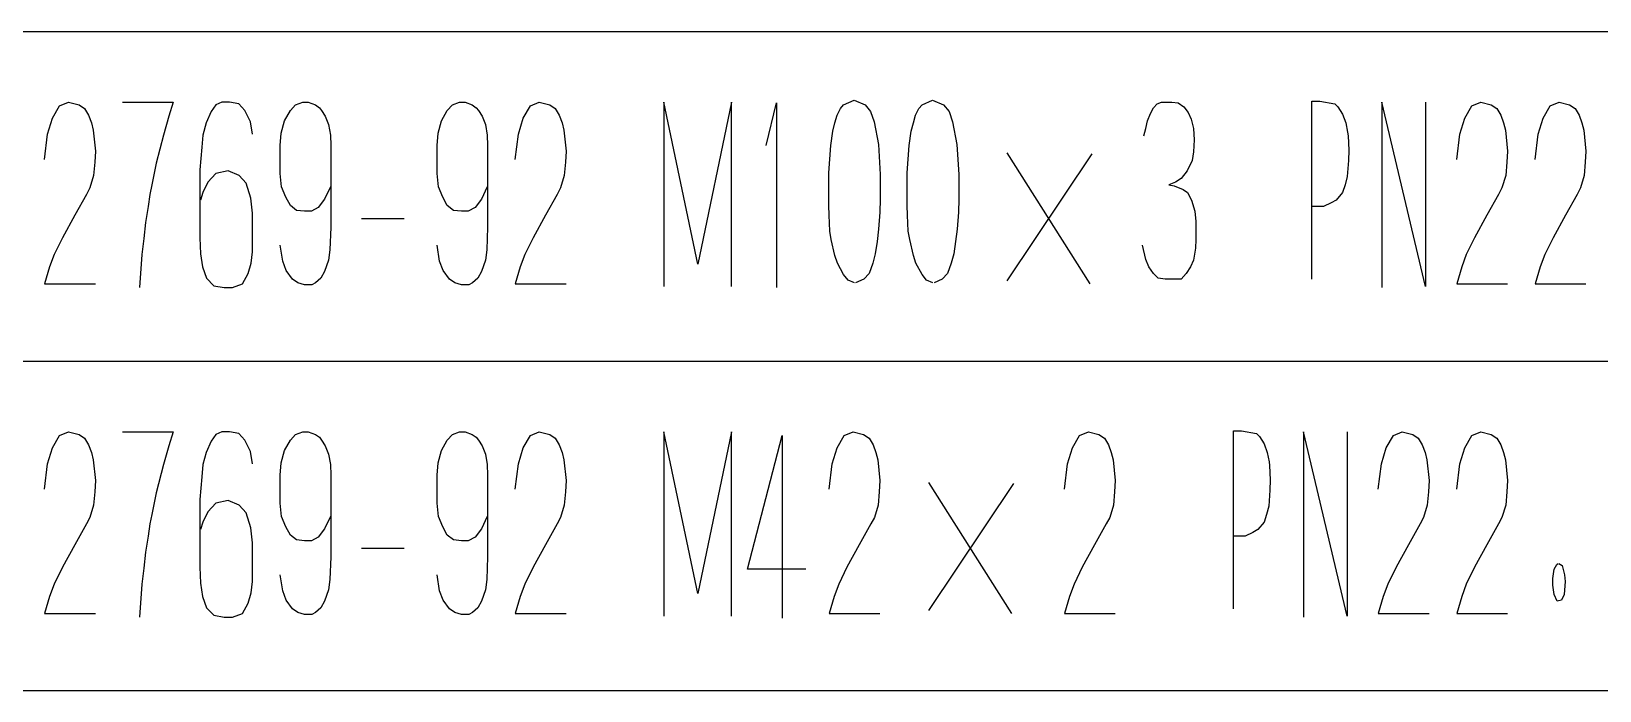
# Model space of a CAD drawing. Extents: x 0 to 8410, y 0 to 11890.
# Drawn here: x 7123.3 to 7456.5, y 7338.1 to 7478.1 of the extents above; entities that cross this region are included whole.
import ezdxf

# ---------------------------------------------------------------- set-up
doc = ezdxf.new("R2010")
doc.units = 0
doc.header["$MEASUREMENT"] = 0
doc.layers.add('6', color=7, linetype='Continuous')

msp = doc.modelspace()

# ---------------------------------------------------------------- linework, layer by layer
at = {"layer": '6'}
for p, q in [((6510, 7478.11), (8310, 7478.11)), ((7129.35, 7462.3), (7131.25, 7463.1)), ((7131.25, 7463.1), (7133.47, 7462.5)), ((7142.69, 7463.1), (7153.47, 7463.1)), ((7153.47, 7463.1), (7152.56, 7460.1)), ((7163.8, 7463.1), (7162.56, 7462.5)), ((7165.43, 7463.1), (7163.8, 7463.1)), ((7167.39, 7462.7), (7165.43, 7463.1)), ((7179.48, 7462.5), (7180.99, 7463.1)), ((7180.99, 7463.1), (7182.16, 7463.1)), ((7182.16, 7463.1), (7183.67, 7462.5)), ((7212.82, 7462.5), (7214.32, 7463.1)), ((7214.32, 7463.1), (7215.5, 7463.1)), ((7215.5, 7463.1), (7217, 7462.5)), ((7229.35, 7462.3), (7231.25, 7463.1)), ((7231.25, 7463.1), (7233.47, 7462.5)), ((7264.91, 7428.7), (7257.72, 7463.1)), ((7257.72, 7463.1), (7257.72, 7423.9)), ((7272.1, 7463.1), (7264.91, 7428.7)), ((7272.1, 7423.9), (7272.1, 7463.1)), ((7295.89, 7462.5), (7298.11, 7463.5)), ((7298.11, 7463.5), (7300.47, 7462.5)), ((7312.56, 7462.5), (7314.78, 7463.5)), ((7314.78, 7463.5), (7317.13, 7462.5)), ((7362.49, 7462.7), (7363.41, 7463.1)), ((7363.41, 7463.1), (7365.63, 7463.1)), ((7365.63, 7463.1), (7367, 7462.9)), ((7395.37, 7425.5), (7395.37, 7463.3)), ((7395.37, 7463.3), (7397.07, 7463.3)), ((7397.07, 7463.3), (7400.27, 7462.7)), ((7419.55, 7423.9), (7410.27, 7463.1)), ((7410.27, 7463.1), (7410.27, 7423.7)), ((7419.55, 7463.1), (7419.55, 7423.9)), ((7429.36, 7462.3), (7431.25, 7463.1)), ((7431.25, 7463.1), (7433.47, 7462.5)), ((7446.02, 7462.3), (7447.92, 7463.1)), ((7447.92, 7463.1), (7450.14, 7462.5)), ((7126.8, 7456.3), (7127.85, 7459.7)), ((7127.85, 7459.7), (7129.35, 7462.3)), ((7133.47, 7462.5), (7134.65, 7461.7)), ((7134.65, 7461.7), (7135.5, 7460.3)), ((7135.5, 7460.3), (7136.09, 7458.7)), ((7152.56, 7460.1), (7151.44, 7456.1)), ((7161.51, 7461.1), (7160.46, 7458.7)), ((7162.56, 7462.5), (7161.51, 7461.1)), ((7168.7, 7461.3), (7167.39, 7462.7)), ((7169.88, 7458.9), (7168.7, 7461.3)), ((7177.13, 7459.1), (7178.37, 7461.3)), ((7178.37, 7461.3), (7179.48, 7462.5)), ((7183.67, 7462.5), (7184.52, 7461.9)), ((7184.52, 7461.9), (7184.97, 7461.3)), ((7184.97, 7461.3), (7185.76, 7460.1)), ((7185.76, 7460.1), (7186.48, 7458.3)), ((7210.47, 7459.1), (7211.71, 7461.3)), ((7211.71, 7461.3), (7212.82, 7462.5)), ((7217, 7462.5), (7217.85, 7461.9)), ((7217.85, 7461.9), (7218.31, 7461.3)), ((7218.31, 7461.3), (7219.09, 7460.1)), ((7219.09, 7460.1), (7219.81, 7458.3)), ((7226.81, 7456.3), (7227.85, 7459.7)), ((7227.85, 7459.7), (7229.35, 7462.3)), ((7233.47, 7462.5), (7234.65, 7461.7)), ((7234.65, 7461.7), (7235.5, 7460.3)), ((7235.5, 7460.3), (7236.09, 7458.7)), ((7279.42, 7453.9), (7281.64, 7462.9)), ((7281.64, 7462.9), (7281.64, 7423.7)), ((7294.06, 7458.7), (7294.52, 7460.3)), ((7294.52, 7460.3), (7295.24, 7461.7)), ((7295.24, 7461.7), (7295.89, 7462.5)), ((7300.47, 7462.5), (7301.64, 7461.1)), ((7301.64, 7461.1), (7302.36, 7458.9)), ((7310.73, 7458.7), (7311.19, 7460.3)), ((7311.19, 7460.3), (7311.9, 7461.7)), ((7311.9, 7461.7), (7312.56, 7462.5)), ((7317.13, 7462.5), (7318.31, 7461.1)), ((7318.31, 7461.1), (7319.03, 7458.9)), ((7360.47, 7459.1), (7361.12, 7460.7)), ((7361.12, 7460.7), (7361.71, 7461.9)), ((7361.71, 7461.9), (7362.49, 7462.7)), ((7367, 7462.9), (7368.18, 7462.1)), ((7368.18, 7462.1), (7369.09, 7460.9)), ((7369.09, 7460.9), (7369.75, 7459.5)), ((7400.27, 7462.7), (7400.92, 7462.1)), ((7400.92, 7462.1), (7401.9, 7460.5)), ((7401.9, 7460.5), (7402.56, 7458.7)), ((7426.81, 7456.3), (7427.85, 7459.7)), ((7427.85, 7459.7), (7429.36, 7462.3)), ((7433.47, 7462.5), (7434.65, 7461.7)), ((7434.65, 7461.7), (7435.5, 7460.3)), ((7435.5, 7460.3), (7436.09, 7458.7)), ((7443.47, 7456.3), (7444.52, 7459.7)), ((7444.52, 7459.7), (7446.02, 7462.3)), ((7450.14, 7462.5), (7451.32, 7461.7)), ((7451.32, 7461.7), (7452.17, 7460.3)), ((7452.17, 7460.3), (7452.76, 7458.7)), ((7136.09, 7458.7), (7136.48, 7457.1)), ((7136.48, 7457.1), (7136.93, 7452.7)), ((7160.46, 7458.7), (7159.75, 7456.1)), ((7170.33, 7456.3), (7169.88, 7458.9)), ((7176.22, 7453.9), (7176.41, 7456.5)), ((7176.41, 7456.5), (7177.13, 7459.1)), ((7186.48, 7458.3), (7186.87, 7456.1)), ((7209.55, 7453.9), (7209.75, 7456.5)), ((7209.75, 7456.5), (7210.47, 7459.1)), ((7219.81, 7458.3), (7220.2, 7456.1)), ((7236.09, 7458.7), (7236.48, 7457.1)), ((7236.48, 7457.1), (7236.94, 7452.7)), ((7293.15, 7453.9), (7293.6, 7456.9)), ((7293.6, 7456.9), (7294.06, 7458.7)), ((7302.36, 7458.9), (7303.28, 7454.1)), ((7309.81, 7453.9), (7310.27, 7456.9)), ((7310.27, 7456.9), (7310.73, 7458.7)), ((7319.03, 7458.9), (7319.94, 7454.1)), ((7359.68, 7455.9), (7360.07, 7457.5)), ((7360.07, 7457.5), (7360.47, 7459.1)), ((7369.75, 7459.5), (7370.21, 7457.5)), ((7370.21, 7457.5), (7370.4, 7455.1)), ((7402.56, 7458.7), (7402.95, 7456.7)), ((7402.95, 7456.7), (7403.08, 7455.9)), ((7436.09, 7458.7), (7436.48, 7457.1)), ((7436.48, 7457.1), (7436.94, 7452.7)), ((7452.76, 7458.7), (7453.15, 7457.1)), ((7453.15, 7457.1), (7453.6, 7452.7)), ((7126.15, 7450.9), (7126.8, 7456.3)), ((7151.44, 7456.1), (7149.88, 7450.1)), ((7159.55, 7453.5), (7159.16, 7448.7)), ((7159.75, 7456.1), (7159.55, 7453.5)), ((7176.22, 7451.1), (7176.22, 7453.9)), ((7186.87, 7456.1), (7186.94, 7453.9)), ((7186.94, 7453.9), (7186.94, 7444.7)), ((7209.55, 7451.1), (7209.55, 7453.9)), ((7220.2, 7456.1), (7220.27, 7453.9)), ((7220.27, 7453.9), (7220.27, 7444.7)), ((7226.15, 7450.9), (7226.81, 7456.3)), ((7292.75, 7448.1), (7293.15, 7453.9)), ((7303.28, 7454.1), (7303.67, 7447.7)), ((7309.42, 7448.1), (7309.81, 7453.9)), ((7319.94, 7454.1), (7320.34, 7447.7)), ((7370.4, 7455.1), (7370.21, 7452.5)), ((7403.08, 7455.9), (7403.21, 7452.9)), ((7426.15, 7450.9), (7426.81, 7456.3)), ((7442.82, 7450.9), (7443.47, 7456.3)), ((7136.8, 7450.3), (7136.54, 7447.5)), ((7136.93, 7452.7), (7136.8, 7450.3)), ((7149.88, 7450.1), (7148.9, 7445.5)), ((7176.22, 7447.9), (7176.22, 7451.1)), ((7209.55, 7447.9), (7209.55, 7451.1)), ((7236.81, 7450.3), (7236.54, 7447.5)), ((7236.94, 7452.7), (7236.81, 7450.3)), ((7348.31, 7424.5), (7330.66, 7452.3)), ((7330.66, 7425.1), (7348.7, 7452.1)), ((7369.94, 7450.7), (7368.9, 7448.5)), ((7370.21, 7452.5), (7369.94, 7450.7)), ((7403.15, 7450.7), (7402.89, 7447.3)), ((7403.21, 7452.9), (7403.15, 7450.7)), ((7436.81, 7450.3), (7436.55, 7447.5)), ((7436.94, 7452.7), (7436.81, 7450.3)), ((7453.47, 7450.3), (7453.21, 7447.5)), ((7453.6, 7452.7), (7453.47, 7450.3)), ((7136.54, 7447.5), (7135.76, 7444.9)), ((7159.16, 7448.7), (7159.16, 7434.3)), ((7162.56, 7447.9), (7160.86, 7446.1)), ((7165.17, 7448.5), (7162.56, 7447.9)), ((7167.52, 7447.5), (7165.17, 7448.5)), ((7168.96, 7445.9), (7167.52, 7447.5)), ((7176.48, 7445.1), (7176.22, 7447.9)), ((7209.81, 7445.1), (7209.55, 7447.9)), ((7236.54, 7447.5), (7235.76, 7444.9)), ((7292.75, 7441.1), (7292.75, 7448.1)), ((7303.67, 7447.7), (7303.67, 7442.5)), ((7309.42, 7441.1), (7309.42, 7448.1)), ((7320.34, 7447.7), (7320.34, 7442.5)), ((7367.59, 7446.9), (7366.41, 7446.1)), ((7368.9, 7448.5), (7367.59, 7446.9)), ((7402.89, 7447.3), (7402.43, 7445.5)), ((7436.55, 7447.5), (7435.76, 7444.9)), ((7453.21, 7447.5), (7452.43, 7444.9)), ((7135.04, 7443.5), (7132.56, 7439.1)), ((7135.76, 7444.9), (7135.04, 7443.5)), ((7148.5, 7443.5), (7148.18, 7440.9)), ((7148.9, 7445.5), (7148.5, 7443.5)), ((7159.75, 7443.9), (7159.29, 7442.3)), ((7160.86, 7446.1), (7159.75, 7443.9)), ((7169.94, 7442.7), (7168.96, 7445.9)), ((7177.39, 7442.9), (7176.48, 7445.1)), ((7186.87, 7445.1), (7185.63, 7442.5)), ((7186.94, 7444.7), (7186.94, 7436.5)), ((7210.73, 7442.9), (7209.81, 7445.1)), ((7220.2, 7445.1), (7218.96, 7442.5)), ((7220.27, 7444.7), (7220.27, 7436.5)), ((7235.04, 7443.5), (7232.56, 7439.1)), ((7235.76, 7444.9), (7235.04, 7443.5)), ((7366.41, 7446.1), (7364.98, 7445.5)), ((7364.98, 7445.5), (7366.15, 7445.3)), ((7366.15, 7445.3), (7368.05, 7444.5)), ((7368.05, 7444.5), (7368.96, 7443.9)), ((7368.96, 7443.9), (7369.81, 7442.3)), ((7401.9, 7443.9), (7400.53, 7442.3)), ((7402.43, 7445.5), (7401.9, 7443.9)), ((7435.04, 7443.5), (7432.56, 7439.1)), ((7435.76, 7444.9), (7435.04, 7443.5)), ((7451.71, 7443.5), (7449.23, 7439.1)), ((7452.43, 7444.9), (7451.71, 7443.5)), ((7148.18, 7440.9), (7147.59, 7437.5)), ((7170.33, 7439.5), (7169.94, 7442.7)), ((7178.37, 7441.1), (7177.39, 7442.9)), ((7179.68, 7440.1), (7178.37, 7441.1)), ((7181.38, 7439.9), (7179.68, 7440.1)), ((7182.82, 7439.9), (7181.38, 7439.9)), ((7184.26, 7440.7), (7182.82, 7439.9)), ((7185.63, 7442.5), (7184.26, 7440.7)), ((7211.71, 7441.1), (7210.73, 7442.9)), ((7213.01, 7440.1), (7211.71, 7441.1)), ((7214.71, 7439.9), (7213.01, 7440.1)), ((7216.15, 7439.9), (7214.71, 7439.9)), ((7217.59, 7440.7), (7216.15, 7439.9)), ((7218.96, 7442.5), (7217.59, 7440.7)), ((7292.82, 7439.1), (7292.75, 7441.1)), ((7303.6, 7439.7), (7303.34, 7436.1)), ((7303.67, 7442.5), (7303.6, 7439.7)), ((7309.49, 7439.1), (7309.42, 7441.1)), ((7320.27, 7439.7), (7320.01, 7436.1)), ((7320.34, 7442.5), (7320.27, 7439.7)), ((7369.81, 7442.3), (7370.53, 7439.9)), ((7370.53, 7439.9), (7370.73, 7437.7)), ((7397.85, 7440.9), (7395.37, 7440.9)), ((7399.49, 7441.7), (7397.85, 7440.9)), ((7400.53, 7442.3), (7399.49, 7441.7)), ((7132.56, 7439.1), (7129.94, 7434.3)), ((7147.59, 7437.5), (7147.2, 7434.1)), ((7170.33, 7434.1), (7170.33, 7439.5)), ((7186.94, 7436.5), (7186.74, 7431.7)), ((7202.56, 7438.3), (7193.47, 7438.3)), ((7220.27, 7436.5), (7220.07, 7431.7)), ((7232.56, 7439.1), (7229.94, 7434.3)), ((7292.95, 7435.7), (7292.82, 7439.1)), ((7309.62, 7435.7), (7309.49, 7439.1)), ((7370.73, 7437.7), (7370.73, 7433.9)), ((7432.56, 7439.1), (7429.94, 7434.3)), ((7449.23, 7439.1), (7446.61, 7434.3)), ((7129.94, 7434.3), (7128.18, 7430.7)), ((7147.2, 7434.1), (7146.8, 7430.7)), ((7159.16, 7434.3), (7159.29, 7430.9)), ((7170.33, 7431.3), (7170.33, 7434.1)), ((7229.94, 7434.3), (7228.18, 7430.7)), ((7293.28, 7433.9), (7292.95, 7435.7)), ((7294.06, 7430.5), (7293.28, 7433.9)), ((7303.02, 7433.5), (7302.62, 7430.9)), ((7303.34, 7436.1), (7303.02, 7433.5)), ((7309.94, 7433.9), (7309.62, 7435.7)), ((7310.73, 7430.5), (7309.94, 7433.9)), ((7319.68, 7433.5), (7319.29, 7430.9)), ((7320.01, 7436.1), (7319.68, 7433.5)), ((7370.73, 7433.9), (7370.66, 7432.1)), ((7429.94, 7434.3), (7428.18, 7430.7)), ((7446.61, 7434.3), (7444.85, 7430.7)), ((7128.18, 7430.7), (7127.2, 7428.1)), ((7146.8, 7430.7), (7146.28, 7423.7)), ((7159.29, 7430.9), (7159.68, 7428.1)), ((7170.01, 7428.9), (7170.33, 7431.3)), ((7176.74, 7429.3), (7176.22, 7432.7)), ((7186.74, 7431.7), (7186.48, 7429.5)), ((7210.07, 7429.3), (7209.55, 7432.7)), ((7220.07, 7431.7), (7219.81, 7429.5)), ((7228.18, 7430.7), (7227.2, 7428.1)), ((7294.58, 7428.9), (7294.06, 7430.5)), ((7302.62, 7430.9), (7302.1, 7428.9)), ((7311.25, 7428.9), (7310.73, 7430.5)), ((7319.29, 7430.9), (7318.77, 7428.9)), ((7360.07, 7429.7), (7359.42, 7432.7)), ((7360.73, 7428.1), (7360.07, 7429.7)), ((7370.66, 7432.1), (7370.21, 7429.5)), ((7428.18, 7430.7), (7427.2, 7428.1)), ((7444.85, 7430.7), (7443.87, 7428.1)), ((7127.2, 7428.1), (7126.15, 7424.5)), ((7159.68, 7428.1), (7160.53, 7425.7)), ((7168.18, 7424.5), (7169.42, 7426.7)), ((7169.42, 7426.7), (7170.01, 7428.9)), ((7177.46, 7427.3), (7176.74, 7429.3)), ((7178.83, 7425.5), (7177.46, 7427.3)), ((7185.63, 7427.1), (7184.84, 7425.7)), ((7186.48, 7429.5), (7185.63, 7427.1)), ((7210.79, 7427.3), (7210.07, 7429.3)), ((7212.16, 7425.5), (7210.79, 7427.3)), ((7218.96, 7427.1), (7218.18, 7425.7)), ((7219.81, 7429.5), (7218.96, 7427.1)), ((7227.2, 7428.1), (7226.15, 7424.5)), ((7295.89, 7426.5), (7294.58, 7428.9)), ((7296.87, 7425.3), (7295.89, 7426.5)), ((7301.32, 7426.7), (7300.21, 7425.5)), ((7302.1, 7428.9), (7301.32, 7426.7)), ((7312.56, 7426.5), (7311.25, 7428.9)), ((7313.54, 7425.3), (7312.56, 7426.5)), ((7317.98, 7426.7), (7316.87, 7425.5)), ((7318.77, 7428.9), (7317.98, 7426.7)), ((7361.71, 7426.7), (7360.73, 7428.1)), ((7362.69, 7425.7), (7361.71, 7426.7)), ((7368.7, 7426.7), (7367.59, 7425.5)), ((7369.62, 7428.1), (7368.7, 7426.7)), ((7370.21, 7429.5), (7369.62, 7428.1)), ((7427.2, 7428.1), (7426.15, 7424.5)), ((7443.87, 7428.1), (7442.82, 7424.5)), ((7126.15, 7424.5), (7136.93, 7424.5)), ((7160.53, 7425.7), (7162.1, 7424.1)), ((7162.1, 7424.1), (7164.32, 7423.7)), ((7164.32, 7423.7), (7166.09, 7423.7)), ((7166.09, 7423.7), (7168.18, 7424.5)), ((7179.94, 7424.7), (7178.83, 7425.5)), ((7181.38, 7424.3), (7179.94, 7424.7)), ((7182.95, 7424.3), (7181.38, 7424.3)), ((7183.73, 7424.7), (7182.95, 7424.3)), ((7184.84, 7425.7), (7183.73, 7424.7)), ((7213.28, 7424.7), (7212.16, 7425.5)), ((7214.71, 7424.3), (7213.28, 7424.7)), ((7216.28, 7424.3), (7214.71, 7424.3)), ((7217.07, 7424.7), (7216.28, 7424.3)), ((7218.18, 7425.7), (7217.07, 7424.7)), ((7226.15, 7424.5), (7236.94, 7424.5)), ((7298.18, 7424.7), (7296.87, 7425.3)), ((7300.21, 7425.5), (7298.44, 7424.7)), ((7314.85, 7424.7), (7313.54, 7425.3)), ((7316.87, 7425.5), (7315.11, 7424.7)), ((7364.19, 7425.5), (7362.69, 7425.7)), ((7367.59, 7425.5), (7364.19, 7425.5)), ((7426.15, 7424.5), (7436.94, 7424.5)), ((7442.82, 7424.5), (7453.6, 7424.5)), ((6510, 7408.11), (8310, 7408.11)), ((7129.35, 7392.3), (7131.25, 7393.1)), ((7131.25, 7393.1), (7133.47, 7392.5)), ((7142.69, 7393.1), (7153.47, 7393.1)), ((7153.47, 7393.1), (7152.56, 7390.1)), ((7163.8, 7393.1), (7162.56, 7392.5)), ((7165.43, 7393.1), (7163.8, 7393.1)), ((7167.39, 7392.7), (7165.43, 7393.1)), ((7179.48, 7392.5), (7180.99, 7393.1)), ((7180.99, 7393.1), (7182.16, 7393.1)), ((7182.16, 7393.1), (7183.67, 7392.5)), ((7212.82, 7392.5), (7214.32, 7393.1)), ((7214.32, 7393.1), (7215.5, 7393.1)), ((7215.5, 7393.1), (7217, 7392.5)), ((7229.35, 7392.3), (7231.25, 7393.1)), ((7231.25, 7393.1), (7233.47, 7392.5)), ((7264.91, 7358.7), (7257.72, 7393.1)), ((7257.72, 7393.1), (7257.72, 7353.9)), ((7272.1, 7393.1), (7264.91, 7358.7)), ((7272.1, 7353.9), (7272.1, 7393.1)), ((7296.02, 7392.3), (7297.92, 7393.1)), ((7297.92, 7393.1), (7300.14, 7392.5)), ((7346.02, 7392.3), (7347.92, 7393.1)), ((7347.92, 7393.1), (7350.14, 7392.5)), ((7378.7, 7355.5), (7378.7, 7393.3)), ((7378.7, 7393.3), (7380.4, 7393.3)), ((7380.4, 7393.3), (7383.6, 7392.7)), ((7402.89, 7353.9), (7393.6, 7393.1)), ((7393.6, 7393.1), (7393.6, 7353.7)), ((7402.89, 7393.1), (7402.89, 7353.9)), ((7412.69, 7392.3), (7414.58, 7393.1)), ((7414.58, 7393.1), (7416.81, 7392.5)), ((7429.36, 7392.3), (7431.25, 7393.1)), ((7431.25, 7393.1), (7433.47, 7392.5)), ((7127.85, 7389.7), (7129.35, 7392.3)), ((7133.47, 7392.5), (7134.65, 7391.7)), ((7134.65, 7391.7), (7135.5, 7390.3)), ((7135.5, 7390.3), (7136.09, 7388.7)), ((7152.56, 7390.1), (7151.44, 7386.1)), ((7161.51, 7391.1), (7160.46, 7388.7)), ((7162.56, 7392.5), (7161.51, 7391.1)), ((7168.7, 7391.3), (7167.39, 7392.7)), ((7169.88, 7388.9), (7168.7, 7391.3)), ((7177.13, 7389.1), (7178.37, 7391.3)), ((7178.37, 7391.3), (7179.48, 7392.5)), ((7183.67, 7392.5), (7184.52, 7391.9)), ((7184.52, 7391.9), (7184.97, 7391.3)), ((7184.97, 7391.3), (7185.76, 7390.1)), ((7185.76, 7390.1), (7186.48, 7388.3)), ((7210.47, 7389.1), (7211.71, 7391.3)), ((7211.71, 7391.3), (7212.82, 7392.5)), ((7217, 7392.5), (7217.85, 7391.9)), ((7217.85, 7391.9), (7218.31, 7391.3)), ((7218.31, 7391.3), (7219.09, 7390.1)), ((7219.09, 7390.1), (7219.81, 7388.3)), ((7227.85, 7389.7), (7229.35, 7392.3)), ((7233.47, 7392.5), (7234.65, 7391.7)), ((7234.65, 7391.7), (7235.5, 7390.3)), ((7235.5, 7390.3), (7236.09, 7388.7)), ((7275.5, 7363.9), (7282.82, 7392.3)), ((7282.82, 7392.3), (7282.82, 7353.5)), ((7294.52, 7389.7), (7296.02, 7392.3)), ((7300.14, 7392.5), (7301.32, 7391.7)), ((7301.32, 7391.7), (7302.17, 7390.3)), ((7302.17, 7390.3), (7302.75, 7388.7)), ((7344.52, 7389.7), (7346.02, 7392.3)), ((7350.14, 7392.5), (7351.32, 7391.7)), ((7351.32, 7391.7), (7352.17, 7390.3)), ((7352.17, 7390.3), (7352.75, 7388.7)), ((7383.6, 7392.7), (7384.26, 7392.1)), ((7384.26, 7392.1), (7385.24, 7390.5)), ((7385.24, 7390.5), (7385.89, 7388.7)), ((7411.19, 7389.7), (7412.69, 7392.3)), ((7416.81, 7392.5), (7417.98, 7391.7)), ((7417.98, 7391.7), (7418.83, 7390.3)), ((7418.83, 7390.3), (7419.42, 7388.7)), ((7427.85, 7389.7), (7429.36, 7392.3)), ((7433.47, 7392.5), (7434.65, 7391.7)), ((7434.65, 7391.7), (7435.5, 7390.3)), ((7435.5, 7390.3), (7436.09, 7388.7)), ((7126.8, 7386.3), (7127.85, 7389.7)), ((7136.09, 7388.7), (7136.48, 7387.1)), ((7136.48, 7387.1), (7136.93, 7382.7)), ((7160.46, 7388.7), (7159.75, 7386.1)), ((7170.33, 7386.3), (7169.88, 7388.9)), ((7176.22, 7383.9), (7176.41, 7386.5)), ((7176.41, 7386.5), (7177.13, 7389.1)), ((7186.48, 7388.3), (7186.87, 7386.1)), ((7209.55, 7383.9), (7209.75, 7386.5)), ((7209.75, 7386.5), (7210.47, 7389.1)), ((7219.81, 7388.3), (7220.2, 7386.1)), ((7226.81, 7386.3), (7227.85, 7389.7)), ((7236.09, 7388.7), (7236.48, 7387.1)), ((7236.48, 7387.1), (7236.94, 7382.7)), ((7293.47, 7386.3), (7294.52, 7389.7)), ((7302.75, 7388.7), (7303.15, 7387.1)), ((7303.15, 7387.1), (7303.6, 7382.7)), ((7343.47, 7386.3), (7344.52, 7389.7)), ((7352.75, 7388.7), (7353.15, 7387.1)), ((7353.15, 7387.1), (7353.6, 7382.7)), ((7385.89, 7388.7), (7386.28, 7386.7)), ((7386.28, 7386.7), (7386.41, 7385.9)), ((7410.14, 7386.3), (7411.19, 7389.7)), ((7419.42, 7388.7), (7419.81, 7387.1)), ((7419.81, 7387.1), (7420.27, 7382.7)), ((7426.81, 7386.3), (7427.85, 7389.7)), ((7436.09, 7388.7), (7436.48, 7387.1)), ((7436.48, 7387.1), (7436.94, 7382.7)), ((7126.15, 7380.9), (7126.8, 7386.3)), ((7151.44, 7386.1), (7149.88, 7380.1)), ((7159.55, 7383.5), (7159.16, 7378.7)), ((7159.75, 7386.1), (7159.55, 7383.5)), ((7176.22, 7381.1), (7176.22, 7383.9)), ((7186.87, 7386.1), (7186.94, 7383.9)), ((7186.94, 7383.9), (7186.94, 7374.7)), ((7209.55, 7381.1), (7209.55, 7383.9)), ((7220.2, 7386.1), (7220.27, 7383.9)), ((7220.27, 7383.9), (7220.27, 7374.7)), ((7226.15, 7380.9), (7226.81, 7386.3)), ((7292.82, 7380.9), (7293.47, 7386.3)), ((7342.82, 7380.9), (7343.47, 7386.3)), ((7386.41, 7385.9), (7386.55, 7382.9)), ((7409.49, 7380.9), (7410.14, 7386.3)), ((7426.15, 7380.9), (7426.81, 7386.3)), ((7136.8, 7380.3), (7136.54, 7377.5)), ((7136.93, 7382.7), (7136.8, 7380.3)), ((7149.88, 7380.1), (7148.9, 7375.5)), ((7176.22, 7377.9), (7176.22, 7381.1)), ((7209.55, 7377.9), (7209.55, 7381.1)), ((7236.81, 7380.3), (7236.54, 7377.5)), ((7236.94, 7382.7), (7236.81, 7380.3)), ((7303.47, 7380.3), (7303.21, 7377.5)), ((7303.6, 7382.7), (7303.47, 7380.3)), ((7331.64, 7354.5), (7314, 7382.3)), ((7314, 7355.1), (7332.03, 7382.1)), ((7353.47, 7380.3), (7353.21, 7377.5)), ((7353.6, 7382.7), (7353.47, 7380.3)), ((7386.48, 7380.7), (7386.22, 7377.3)), ((7386.55, 7382.9), (7386.48, 7380.7)), ((7420.14, 7380.3), (7419.88, 7377.5)), ((7420.27, 7382.7), (7420.14, 7380.3)), ((7436.81, 7380.3), (7436.55, 7377.5)), ((7436.94, 7382.7), (7436.81, 7380.3)), ((7136.54, 7377.5), (7135.76, 7374.9)), ((7159.16, 7378.7), (7159.16, 7364.3)), ((7162.56, 7377.9), (7160.86, 7376.1)), ((7165.17, 7378.5), (7162.56, 7377.9)), ((7167.52, 7377.5), (7165.17, 7378.5)), ((7168.96, 7375.9), (7167.52, 7377.5)), ((7176.48, 7375.1), (7176.22, 7377.9)), ((7209.81, 7375.1), (7209.55, 7377.9)), ((7236.54, 7377.5), (7235.76, 7374.9)), ((7303.21, 7377.5), (7302.43, 7374.9)), ((7353.21, 7377.5), (7352.43, 7374.9)), ((7386.22, 7377.3), (7385.76, 7375.5)), ((7419.88, 7377.5), (7419.09, 7374.9)), ((7436.55, 7377.5), (7435.76, 7374.9)), ((7135.04, 7373.5), (7132.56, 7369.1)), ((7135.76, 7374.9), (7135.04, 7373.5)), ((7148.5, 7373.5), (7148.18, 7370.9)), ((7148.9, 7375.5), (7148.5, 7373.5)), ((7159.75, 7373.9), (7159.29, 7372.3)), ((7160.86, 7376.1), (7159.75, 7373.9)), ((7169.94, 7372.7), (7168.96, 7375.9)), ((7177.39, 7372.9), (7176.48, 7375.1)), ((7186.87, 7375.1), (7185.63, 7372.5)), ((7186.94, 7374.7), (7186.94, 7366.5)), ((7210.73, 7372.9), (7209.81, 7375.1)), ((7220.2, 7375.1), (7218.96, 7372.5)), ((7220.27, 7374.7), (7220.27, 7366.5)), ((7235.04, 7373.5), (7232.56, 7369.1)), ((7235.76, 7374.9), (7235.04, 7373.5)), ((7301.71, 7373.5), (7299.22, 7369.1)), ((7302.43, 7374.9), (7301.71, 7373.5)), ((7351.71, 7373.5), (7349.22, 7369.1)), ((7352.43, 7374.9), (7351.71, 7373.5)), ((7385.24, 7373.9), (7383.87, 7372.3)), ((7385.76, 7375.5), (7385.24, 7373.9)), ((7418.38, 7373.5), (7415.89, 7369.1)), ((7419.09, 7374.9), (7418.38, 7373.5)), ((7435.04, 7373.5), (7432.56, 7369.1)), ((7435.76, 7374.9), (7435.04, 7373.5)), ((7148.18, 7370.9), (7147.59, 7367.5)), ((7170.33, 7369.5), (7169.94, 7372.7)), ((7178.37, 7371.1), (7177.39, 7372.9)), ((7179.68, 7370.1), (7178.37, 7371.1)), ((7181.38, 7369.9), (7179.68, 7370.1)), ((7182.82, 7369.9), (7181.38, 7369.9)), ((7184.26, 7370.7), (7182.82, 7369.9)), ((7185.63, 7372.5), (7184.26, 7370.7)), ((7211.71, 7371.1), (7210.73, 7372.9)), ((7213.01, 7370.1), (7211.71, 7371.1)), ((7214.71, 7369.9), (7213.01, 7370.1)), ((7216.15, 7369.9), (7214.71, 7369.9)), ((7217.59, 7370.7), (7216.15, 7369.9)), ((7218.96, 7372.5), (7217.59, 7370.7)), ((7381.19, 7370.9), (7378.7, 7370.9)), ((7382.82, 7371.7), (7381.19, 7370.9)), ((7383.87, 7372.3), (7382.82, 7371.7)), ((7132.56, 7369.1), (7129.94, 7364.3)), ((7147.59, 7367.5), (7147.2, 7364.1)), ((7170.33, 7364.1), (7170.33, 7369.5)), ((7186.94, 7366.5), (7186.74, 7361.7)), ((7202.56, 7368.3), (7193.47, 7368.3)), ((7220.27, 7366.5), (7220.07, 7361.7)), ((7232.56, 7369.1), (7229.94, 7364.3)), ((7299.22, 7369.1), (7296.61, 7364.3)), ((7349.22, 7369.1), (7346.61, 7364.3)), ((7415.89, 7369.1), (7413.28, 7364.3)), ((7432.56, 7369.1), (7429.94, 7364.3)), ((7129.94, 7364.3), (7128.18, 7360.7)), ((7147.2, 7364.1), (7146.8, 7360.7)), ((7159.16, 7364.3), (7159.29, 7360.9)), ((7170.33, 7361.3), (7170.33, 7364.1)), ((7229.94, 7364.3), (7228.18, 7360.7)), ((7287.85, 7363.9), (7275.5, 7363.9)), ((7296.61, 7364.3), (7294.85, 7360.7)), ((7346.61, 7364.3), (7344.85, 7360.7)), ((7413.28, 7364.3), (7411.51, 7360.7)), ((7429.94, 7364.3), (7428.18, 7360.7)), ((7446.68, 7362.9), (7446.87, 7363.9)), ((7446.87, 7363.9), (7447.4, 7364.9)), ((7447.4, 7364.9), (7447.72, 7365.1)), ((7447.85, 7365.1), (7448.57, 7364.7)), ((7448.57, 7364.7), (7449.03, 7362.7)), ((7128.18, 7360.7), (7127.2, 7358.1)), ((7146.8, 7360.7), (7146.28, 7353.7)), ((7159.29, 7360.9), (7159.68, 7358.1)), ((7170.01, 7358.9), (7170.33, 7361.3)), ((7176.74, 7359.3), (7176.22, 7362.7)), ((7186.74, 7361.7), (7186.48, 7359.5)), ((7210.07, 7359.3), (7209.55, 7362.7)), ((7220.07, 7361.7), (7219.81, 7359.5)), ((7228.18, 7360.7), (7227.2, 7358.1)), ((7294.85, 7360.7), (7293.86, 7358.1)), ((7344.85, 7360.7), (7343.86, 7358.1)), ((7411.51, 7360.7), (7410.53, 7358.1)), ((7428.18, 7360.7), (7427.2, 7358.1)), ((7446.55, 7361.9), (7446.68, 7362.9)), ((7446.55, 7360.5), (7446.55, 7361.9)), ((7446.87, 7358.5), (7446.55, 7360.5)), ((7449.16, 7361.3), (7448.96, 7358.5)), ((7449.03, 7362.7), (7449.16, 7361.3)), ((7127.2, 7358.1), (7126.15, 7354.5)), ((7159.68, 7358.1), (7160.53, 7355.7)), ((7168.18, 7354.5), (7169.42, 7356.7)), ((7169.42, 7356.7), (7170.01, 7358.9)), ((7177.46, 7357.3), (7176.74, 7359.3)), ((7178.83, 7355.5), (7177.46, 7357.3)), ((7185.63, 7357.1), (7184.84, 7355.7)), ((7186.48, 7359.5), (7185.63, 7357.1)), ((7210.79, 7357.3), (7210.07, 7359.3)), ((7212.16, 7355.5), (7210.79, 7357.3)), ((7218.96, 7357.1), (7218.18, 7355.7)), ((7219.81, 7359.5), (7218.96, 7357.1)), ((7227.2, 7358.1), (7226.15, 7354.5)), ((7293.86, 7358.1), (7292.82, 7354.5)), ((7343.86, 7358.1), (7342.82, 7354.5)), ((7410.53, 7358.1), (7409.49, 7354.5)), ((7427.2, 7358.1), (7426.15, 7354.5)), ((7447.46, 7357.1), (7446.87, 7358.5)), ((7448.38, 7357.3), (7447.46, 7357.1)), ((7448.96, 7358.5), (7448.38, 7357.3)), ((7126.15, 7354.5), (7136.93, 7354.5)), ((7160.53, 7355.7), (7162.1, 7354.1)), ((7162.1, 7354.1), (7164.32, 7353.7)), ((7164.32, 7353.7), (7166.09, 7353.7)), ((7166.09, 7353.7), (7168.18, 7354.5)), ((7179.94, 7354.7), (7178.83, 7355.5)), ((7181.38, 7354.3), (7179.94, 7354.7)), ((7182.95, 7354.3), (7181.38, 7354.3)), ((7183.73, 7354.7), (7182.95, 7354.3)), ((7184.84, 7355.7), (7183.73, 7354.7)), ((7213.28, 7354.7), (7212.16, 7355.5)), ((7214.71, 7354.3), (7213.28, 7354.7)), ((7216.28, 7354.3), (7214.71, 7354.3)), ((7217.07, 7354.7), (7216.28, 7354.3)), ((7218.18, 7355.7), (7217.07, 7354.7)), ((7226.15, 7354.5), (7236.94, 7354.5)), ((7292.82, 7354.5), (7303.6, 7354.5)), ((7342.82, 7354.5), (7353.6, 7354.5)), ((7409.49, 7354.5), (7420.27, 7354.5)), ((7426.15, 7354.5), (7436.94, 7354.5)), ((6510, 7338.11), (8310, 7338.11))]:
    msp.add_line(p, q, dxfattribs=at)

doc.saveas('drawing.dxf')
